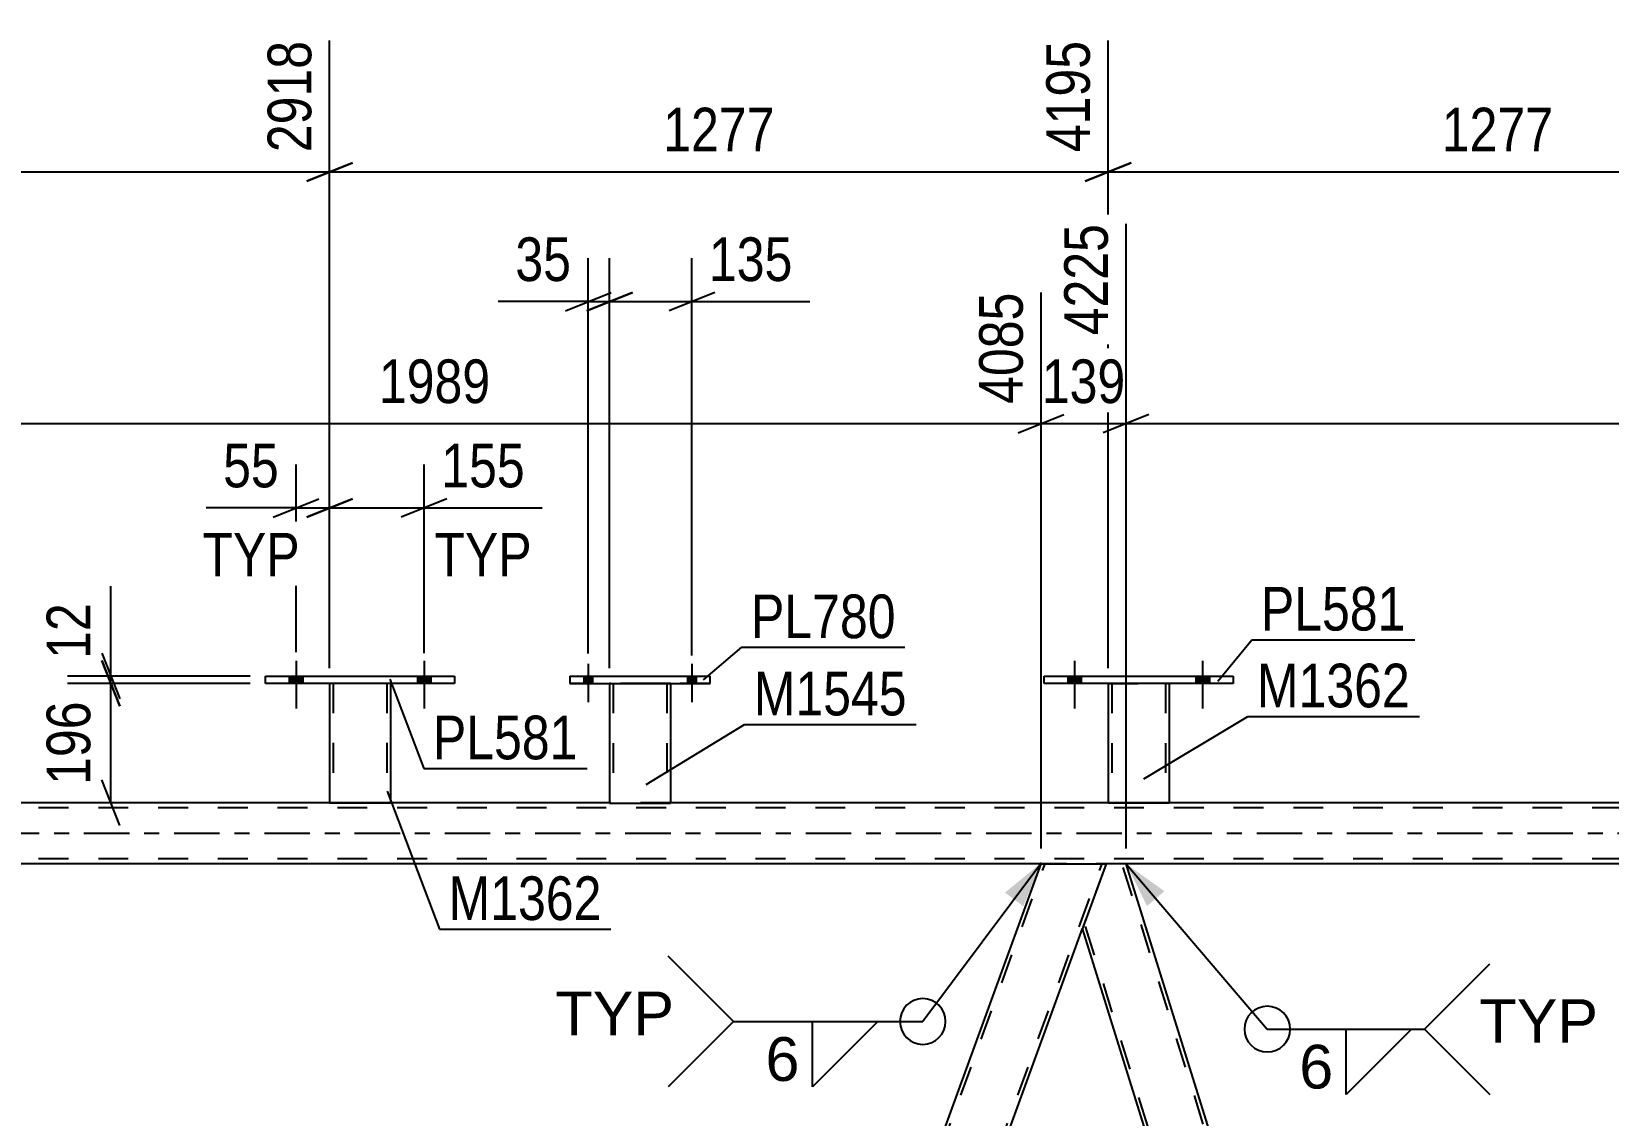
# Model space of a CAD drawing. Header units: millimetres. Extents: x 0 to 841, y 0 to 594.
# Drawn here: x 200.7 to 304.2, y 441.3 to 512.4 of the extents above; entities that cross this region are included whole.
import ezdxf

# ---------------------------------------------------------------- set-up
doc = ezdxf.new("R2010")
doc.units = ezdxf.units.MM
doc.linetypes.add('DXK_LINE_DOT2', pattern=[3.9198, 1.9599, -1.9599])
doc.linetypes.add('DXK_LINE_DOT3', pattern=[5.9187, 2.979, -0.9799, 0.9799, -0.9799])
doc.styles.add('Arial', font='ARIAL.TTF', dxfattribs={"height": 0.2})
doc.styles.add('Arial Narrow', font='ARIALN.TTF', dxfattribs={"height": 0.2})

# ---------------------------------------------------------------- blocks, each defined once
blk = doc.blocks.new('Part-318895283-3595 - 3524')
at = {"color": 7, "linetype": 'DXK_LINE_DOT2'}
for p, q in [((222.82, 335.79), (267.23, 457.79)), ((226.57, 335.79), (270.97, 457.79)), ((271.23, 457.79), (269.68, 453.54)), ((222.57, 335.79), (224.61, 341.4)), ((226.82, 335.79), (228.86, 341.4)), ((226.82, 335.79), (222.57, 335.79))]:
    blk.add_line(p, q, dxfattribs=at)
at = {"color": 2, "linetype": 'Continuous'}
for p, q in [((224.61, 341.4), (266.97, 457.79)), ((266.97, 457.79), (271.23, 457.79)), ((228.86, 341.4), (269.68, 453.54))]:
    blk.add_line(p, q, dxfattribs=at)
blk = doc.blocks.new('Part-318895283-3542 - 3524')
at = {"color": 2, "linetype": 'Continuous'}
for p, q in [((236.06, 470.11), (236.06, 469.63)), ((236.06, 470.11), (245.26, 470.11)), ((245.26, 469.63), (245.26, 470.11)), ((236.06, 469.63), (245.26, 469.63))]:
    blk.add_line(p, q, dxfattribs=at)
at = {"color": 7, "linetype": 'DXK_LINE_DOT2'}
for p, q in [((236.06, 470.11), (245.26, 470.11)), ((245.26, 469.63), (236.06, 469.63))]:
    blk.add_line(p, q, dxfattribs=at)
blk = doc.blocks.new('Bolt-318895283-3527 - 3524')
at = {"linetype": 'Continuous'}
for points in [[(236.98, 469.63), (237.54, 469.63), (237.54, 470.11), (236.98, 470.11)], [(236.98, 469.63), (237.54, 469.63), (237.54, 470.11), (236.98, 470.11)], [(243.78, 469.63), (244.34, 469.63), (244.34, 470.11), (243.78, 470.11)], [(243.78, 469.63), (244.34, 469.63), (244.34, 470.11), (243.78, 470.11)]]:
    blk.add_hatch(color=1, dxfattribs=at).paths.add_polyline_path(points)
at = {"color": 1, "linetype": 'Continuous'}
for p, q in [((237.26, 470.91), (237.26, 468.39)), ((237.26, 470.91), (237.26, 468.39)), ((244.06, 470.91), (244.06, 468.39)), ((244.06, 470.91), (244.06, 468.39)), ((236.98, 470.11), (236.98, 469.63)), ((236.98, 470.11), (236.98, 469.63)), ((237.54, 470.11), (237.54, 469.63)), ((237.54, 470.11), (237.54, 469.63)), ((243.78, 470.11), (243.78, 469.63)), ((243.78, 470.11), (243.78, 469.63)), ((244.34, 470.11), (244.34, 469.63)), ((244.34, 470.11), (244.34, 469.63))]:
    blk.add_line(p, q, dxfattribs=at)
blk = doc.blocks.new('Part-318895283-3537 - 3524')
at = {"color": 2, "linetype": 'Continuous'}
for p, q in [((238.66, 469.63), (238.66, 461.78)), ((242.66, 469.63), (242.66, 461.78)), ((238.66, 461.78), (242.66, 461.78))]:
    blk.add_line(p, q, dxfattribs=at)
at = {"color": 7, "linetype": 'DXK_LINE_DOT2'}
for p, q in [((242.66, 469.63), (238.66, 469.63)), ((238.66, 469.63), (238.66, 469.63)), ((238.66, 469.63), (242.66, 469.63)), ((238.66, 469.63), (238.66, 469.63)), ((238.9, 469.63), (238.9, 469.63)), ((238.9, 469.63), (238.9, 461.78)), ((242.42, 469.63), (242.42, 469.63)), ((242.42, 469.63), (242.42, 461.78)), ((242.66, 469.63), (242.66, 469.63)), ((242.66, 469.63), (242.66, 469.63)), ((242.66, 461.78), (238.66, 461.78)), ((242.4, 461.78), (242.36, 461.78))]:
    blk.add_line(p, q, dxfattribs=at)
blk = doc.blocks.new('Part-318895283-3633 - 3524')
at = {"color": 2, "linetype": 'Continuous'}
for p, q in [((238.66, 461.79), (103.56, 461.79)), ((424.62, 461.79), (242.66, 461.79)), ((266.97, 457.79), (187.41, 457.79)), ((352.1, 457.79), (272.55, 457.79))]:
    blk.add_line(p, q, dxfattribs=at)
at = {"color": 7, "linetype": 'DXK_LINE_DOT2'}
for p, q in [((704.9, 461.47), (103.56, 461.47)), ((242.66, 461.79), (238.66, 461.79)), ((704.9, 458.11), (103.56, 458.11)), ((272.55, 457.79), (266.97, 457.79))]:
    blk.add_line(p, q, dxfattribs=at)
at = {"color": 7, "linetype": 'DXK_LINE_DOT3'}
blk.add_line((103.56, 459.79), (704.9, 459.79), dxfattribs=at)
blk = doc.blocks.new('Bolt-318895283-3860 - 3524')
at = {"linetype": 'Continuous'}
for points in [[(217.65, 469.63), (218.53, 469.63), (218.53, 470.11), (217.65, 470.11)], [(226.05, 469.63), (226.93, 469.63), (226.93, 470.11), (226.05, 470.11)]]:
    blk.add_hatch(color=1, dxfattribs=at).paths.add_polyline_path(points)
at = {"color": 1, "linetype": 'Continuous'}
for p, q in [((218.09, 471.11), (218.09, 467.99)), ((226.49, 471.11), (226.49, 467.99)), ((217.65, 470.11), (217.65, 469.63)), ((218.53, 470.11), (218.53, 469.63)), ((226.05, 470.11), (226.05, 469.63)), ((226.93, 470.11), (226.93, 469.63))]:
    blk.add_line(p, q, dxfattribs=at)
blk = doc.blocks.new('Part-318895283-3752 - 3524')
at = {"color": 2, "linetype": 'Continuous'}
for p, q in [((271.23, 457.79), (269.68, 453.54)), ((272.55, 457.79), (271.23, 457.79)), ((309.25, 340.04), (272.55, 457.79)), ((306.38, 335.79), (269.68, 453.54)), ((307.7, 335.79), (309.25, 340.04)), ((307.7, 335.79), (306.38, 335.79))]:
    blk.add_line(p, q, dxfattribs=at)
at = {"color": 7, "linetype": 'DXK_LINE_DOT2'}
for p, q in [((309.11, 339.67), (272.29, 457.79)), ((306.63, 335.79), (269.82, 453.91))]:
    blk.add_line(p, q, dxfattribs=at)
blk = doc.blocks.new('Part-318895283-3808 - 3524')
at = {"color": 2, "linetype": 'Continuous'}
for p, q in [((267.17, 470.11), (279.57, 470.11)), ((267.17, 469.63), (267.17, 470.11)), ((279.57, 470.11), (279.57, 469.63)), ((279.57, 469.63), (267.17, 469.63))]:
    blk.add_line(p, q, dxfattribs=at)
blk = doc.blocks.new('Bolt-318895283-3861 - 3524')
at = {"linetype": 'Continuous'}
for points in [[(217.65, 469.63), (218.53, 469.63), (218.53, 470.11), (217.65, 470.11)], [(226.05, 469.63), (226.93, 469.63), (226.93, 470.11), (226.05, 470.11)]]:
    blk.add_hatch(color=1, dxfattribs=at).paths.add_polyline_path(points)
at = {"color": 1, "linetype": 'Continuous'}
for p, q in [((218.09, 471.11), (218.09, 467.99)), ((226.49, 471.11), (226.49, 467.99)), ((217.65, 470.11), (217.65, 469.63)), ((218.53, 470.11), (218.53, 469.63)), ((226.05, 470.11), (226.05, 469.63)), ((226.93, 470.11), (226.93, 469.63))]:
    blk.add_line(p, q, dxfattribs=at)
blk = doc.blocks.new('Bolt-318895283-3873 - 3524')
at = {"linetype": 'Continuous'}
for points in [[(268.73, 469.63), (269.61, 469.63), (269.61, 470.11), (268.73, 470.11)], [(277.13, 469.63), (278.01, 469.63), (278.01, 470.11), (277.13, 470.11)]]:
    blk.add_hatch(color=1, dxfattribs=at).paths.add_polyline_path(points)
at = {"color": 1, "linetype": 'Continuous'}
for p, q in [((269.17, 471.11), (269.17, 467.99)), ((277.57, 471.11), (277.57, 467.99)), ((268.73, 470.11), (268.73, 469.63)), ((269.61, 470.11), (269.61, 469.63)), ((277.13, 470.11), (277.13, 469.63)), ((278.01, 470.11), (278.01, 469.63))]:
    blk.add_line(p, q, dxfattribs=at)
blk = doc.blocks.new('Bolt-318895283-3874 - 3524')
at = {"linetype": 'Continuous'}
for points in [[(268.73, 469.63), (269.61, 469.63), (269.61, 470.11), (268.73, 470.11)], [(277.13, 469.63), (278.01, 469.63), (278.01, 470.11), (277.13, 470.11)]]:
    blk.add_hatch(color=1, dxfattribs=at).paths.add_polyline_path(points)
at = {"color": 1, "linetype": 'Continuous'}
for p, q in [((269.17, 471.11), (269.17, 467.99)), ((277.57, 471.11), (277.57, 467.99)), ((268.73, 470.11), (268.73, 469.63)), ((269.61, 470.11), (269.61, 469.63)), ((277.13, 470.11), (277.13, 469.63)), ((278.01, 470.11), (278.01, 469.63))]:
    blk.add_line(p, q, dxfattribs=at)
blk = doc.blocks.new('Part-318895283-3895 - 3524')
at = {"color": 2, "linetype": 'Continuous'}
for p, q in [((271.37, 469.63), (271.37, 461.79)), ((275.37, 469.63), (275.37, 461.79)), ((271.37, 461.79), (275.37, 461.79))]:
    blk.add_line(p, q, dxfattribs=at)
at = {"color": 7, "linetype": 'DXK_LINE_DOT2'}
for p, q in [((271.37, 469.63), (275.37, 469.63)), ((271.37, 469.63), (271.37, 469.63)), ((271.37, 469.63), (271.37, 469.63)), ((271.61, 469.63), (271.61, 461.79)), ((275.13, 469.63), (275.13, 461.79)), ((275.37, 469.63), (275.37, 469.63)), ((275.37, 469.63), (275.37, 469.63)), ((275.12, 461.79), (275.08, 461.79)), ((275.08, 461.79), (275.12, 461.79)), ((275.13, 461.79), (275.12, 461.79)), ((275.12, 461.79), (275.13, 461.79))]:
    blk.add_line(p, q, dxfattribs=at)
blk = doc.blocks.new('Part-318895283-3933 - 3524')
at = {"color": 2, "linetype": 'Continuous'}
for p, q in [((186.09, 457.79), (184.55, 453.54)), ((187.41, 457.79), (186.09, 457.79)), ((223.69, 341.4), (187.41, 457.79)), ((219.5, 341.4), (184.55, 453.54))]:
    blk.add_line(p, q, dxfattribs=at)
at = {"color": 7, "linetype": 'DXK_LINE_DOT2'}
for p, q in [((223.98, 339.67), (187.16, 457.79)), ((221.5, 335.79), (184.68, 453.91)), ((221.25, 335.79), (219.5, 341.4)), ((224.11, 340.04), (223.69, 341.4)), ((222.57, 335.79), (224.11, 340.04)), ((221.25, 335.79), (222.57, 335.79))]:
    blk.add_line(p, q, dxfattribs=at)
blk = doc.blocks.new('Part-318895283-3938 - 3524')
at = {"color": 2, "linetype": 'Continuous'}
for p, q in [((216.09, 470.11), (228.49, 470.11)), ((216.09, 469.63), (216.09, 470.11)), ((228.49, 470.11), (228.49, 469.63)), ((228.49, 469.63), (216.09, 469.63))]:
    blk.add_line(p, q, dxfattribs=at)
blk = doc.blocks.new('Part-318895283-3985 - 3524')
at = {"color": 7, "linetype": 'DXK_LINE_DOT2'}
for p, q in [((220.29, 469.64), (224.29, 469.64)), ((220.29, 469.63), (220.29, 469.64)), ((220.29, 469.64), (220.29, 469.63)), ((220.53, 469.64), (220.53, 461.8)), ((224.05, 469.64), (224.05, 461.8)), ((224.29, 469.64), (224.29, 469.63)), ((224.29, 469.63), (224.29, 469.64)), ((224.04, 461.8), (224, 461.8)), ((224, 461.8), (224.04, 461.8)), ((224.05, 461.8), (224.04, 461.8)), ((224.04, 461.8), (224.05, 461.8))]:
    blk.add_line(p, q, dxfattribs=at)
at = {"color": 2, "linetype": 'Continuous'}
for p, q in [((220.29, 469.63), (220.29, 461.8)), ((224.29, 469.63), (224.29, 461.8)), ((220.29, 461.8), (224.29, 461.8))]:
    blk.add_line(p, q, dxfattribs=at)
blk = doc.blocks.new('StraightDimension-318895283-4877 - 3524')
at = {"color": 7, "linetype": 'Continuous'}
for p, q in [((271.37, 470.63), (271.37, 511.82)), ((322.46, 470.63), (322.46, 511.82)), ((272.87, 503.8), (269.87, 502.6)), ((271.37, 503.2), (322.46, 503.2)), ((320.96, 502.6), (323.96, 503.8))]:
    blk.add_line(p, q, dxfattribs=at)
at = {"color": 0}
blk.add_wipeout([(301.17, 503.95), (301.17, 508.15), (292.66, 508.15), (292.66, 503.95)], dxfattribs=at)
at = {"color": 3, "style": 'Arial Narrow'}
blk.add_text('1277', height=2.863, dxfattribs=at).set_placement((293.26, 504.55))
at = {"color": 0, "linetype": 'Continuous'}
blk.add_wipeout([(321.86, 512.42), (317.66, 512.42), (317.66, 503.9), (321.86, 503.9)], dxfattribs=at)
at = {"color": 3, "linetype": 'Continuous', "style": 'Arial Narrow'}
blk.add_text('5472', height=2.863, rotation=90.0002, dxfattribs=at).set_placement((321.26, 504.5))
blk = doc.blocks.new('StraightDimension-318895283-4867 - 3524')
at = {"color": 7, "linetype": 'Continuous'}
for p, q in [((220.29, 470.64), (220.29, 511.82)), ((271.37, 470.63), (271.37, 511.82)), ((221.79, 503.8), (218.79, 502.6)), ((220.29, 503.2), (271.37, 503.2)), ((269.87, 502.6), (272.87, 503.8))]:
    blk.add_line(p, q, dxfattribs=at)
at = {"color": 0}
blk.add_wipeout([(250.09, 503.95), (250.09, 508.15), (241.58, 508.15), (241.58, 503.95)], dxfattribs=at)
at = {"color": 3, "style": 'Arial Narrow'}
blk.add_text('1277', height=2.863, dxfattribs=at).set_placement((242.18, 504.55))
at = {"color": 0, "linetype": 'Continuous'}
blk.add_wipeout([(270.77, 512.42), (266.57, 512.42), (266.57, 503.9), (270.77, 503.9)], dxfattribs=at)
at = {"color": 3, "linetype": 'Continuous', "style": 'Arial Narrow'}
blk.add_text('4195', height=2.863, rotation=90.0002, dxfattribs=at).set_placement((270.17, 504.5))
blk = doc.blocks.new('StraightDimension-318895283-4016 - 3524')
at = {"color": 7, "linetype": 'Continuous'}
for p, q in [((205.94, 470.11), (205.94, 476.02)), ((205.94, 470.11), (205.94, 476.02)), ((205.34, 471.61), (206.54, 468.61)), ((206.54, 468.13), (205.34, 471.13)), ((215.09, 470.11), (203.09, 470.11)), ((205.94, 469.63), (205.94, 470.11)), ((215.09, 469.63), (203.09, 469.63))]:
    blk.add_line(p, q, dxfattribs=at)
at = {"color": 0}
blk.add_wipeout([(205.19, 475.49), (200.99, 475.49), (200.99, 470.64), (205.19, 470.64)], dxfattribs=at)
at = {"color": 3, "style": 'Arial Narrow'}
blk.add_text('12', height=2.863, rotation=90.0002, dxfattribs=at).set_placement((204.59, 471.24))
blk = doc.blocks.new('StraightDimension-318895283-4024 - 3524')
at = {"color": 7, "linetype": 'Continuous'}
for p, q in [((205.34, 471.13), (206.54, 468.13)), ((215.09, 469.63), (203.09, 469.63)), ((205.94, 461.8), (205.94, 469.63)), ((206.54, 460.3), (205.34, 463.3)), ((219.29, 461.8), (203.09, 461.8))]:
    blk.add_line(p, q, dxfattribs=at)
at = {"color": 0}
blk.add_wipeout([(205.19, 469.06), (200.99, 469.06), (200.99, 462.37), (205.19, 462.37)], dxfattribs=at)
at = {"color": 3, "style": 'Arial Narrow'}
blk.add_text('196', height=2.863, rotation=90.0002, dxfattribs=at).set_placement((204.59, 462.97))
blk = doc.blocks.new('StraightDimension-318895283-4857 - 3524')
at = {"color": 7, "linetype": 'Continuous'}
for p, q in [((169.21, 470.64), (169.21, 511.82)), ((220.29, 470.64), (220.29, 511.82)), ((170.71, 503.8), (167.71, 502.6)), ((169.21, 503.2), (220.29, 503.2)), ((218.79, 502.6), (221.79, 503.8))]:
    blk.add_line(p, q, dxfattribs=at)
at = {"color": 0}
blk.add_wipeout([(199.01, 503.95), (199.01, 508.15), (190.5, 508.15), (190.5, 503.95)], dxfattribs=at)
at = {"color": 3, "style": 'Arial Narrow'}
blk.add_text('1277', height=2.863, dxfattribs=at).set_placement((191.1, 504.55))
at = {"color": 0, "linetype": 'Continuous'}
blk.add_wipeout([(219.69, 512.42), (215.49, 512.42), (215.49, 503.9), (219.69, 503.9)], dxfattribs=at)
at = {"color": 3, "linetype": 'Continuous', "style": 'Arial Narrow'}
blk.add_text('2918', height=2.863, rotation=90.0002, dxfattribs=at).set_placement((219.09, 504.5))
blk = doc.blocks.new('StraightDimension-318895283-5147 - 3524')
at = {"color": 7, "linetype": 'Continuous'}
for p, q in [((238.66, 470.63), (238.66, 497.54)), ((244.06, 471.46), (244.06, 497.54)), ((237.16, 494.09), (240.16, 495.29)), ((238.66, 494.69), (244.06, 494.69)), ((245.56, 495.29), (242.56, 494.09)), ((244.06, 494.69), (251.79, 494.69)), ((244.06, 494.69), (251.79, 494.69))]:
    blk.add_line(p, q, dxfattribs=at)
at = {"color": 0}
blk.add_wipeout([(251.27, 495.44), (251.27, 499.64), (244.58, 499.64), (244.58, 495.44)], dxfattribs=at)
at = {"color": 3, "style": 'Arial Narrow'}
blk.add_text('135', height=2.863, dxfattribs=at).set_placement((245.18, 496.04))
blk = doc.blocks.new('StraightDimension-318895283-5157 - 3524')
at = {"color": 7, "linetype": 'Continuous'}
for p, q in [((237.26, 471.6), (237.26, 497.54)), ((238.66, 470.63), (238.66, 497.54)), ((237.26, 494.69), (231.35, 494.69)), ((237.26, 494.69), (231.35, 494.69)), ((235.76, 494.09), (238.76, 495.29)), ((240.16, 495.29), (237.16, 494.09)), ((237.26, 494.69), (238.66, 494.69))]:
    blk.add_line(p, q, dxfattribs=at)
at = {"color": 0}
blk.add_wipeout([(236.73, 495.44), (236.73, 499.64), (231.88, 499.64), (231.88, 495.44)], dxfattribs=at)
at = {"color": 3, "style": 'Arial Narrow'}
blk.add_text('35', height=2.863, dxfattribs=at).set_placement((232.48, 496.04))
blk = doc.blocks.new('StraightDimension-318895283-11029 - 3524')
at = {"color": 7, "linetype": 'Continuous'}
for p, q in [((272.55, 458.79), (272.55, 499.79)), ((266.97, 458.79), (266.97, 495.29)), ((265.47, 486.08), (268.47, 487.28)), ((274.05, 487.28), (271.05, 486.08)), ((266.97, 486.68), (272.55, 486.68))]:
    blk.add_line(p, q, dxfattribs=at)
at = {"color": 0}
blk.add_wipeout([(273.1, 487.43), (273.1, 491.63), (266.42, 491.63), (266.42, 487.43)], dxfattribs=at)
at = {"color": 3, "style": 'Arial Narrow'}
blk.add_text('139', height=2.863, dxfattribs=at).set_placement((267.02, 488.03))
at = {"color": 0, "linetype": 'Continuous'}
blk.add_wipeout([(271.95, 500.39), (267.75, 500.39), (267.75, 491.88), (271.95, 491.88)], dxfattribs=at)
at = {"color": 3, "linetype": 'Continuous', "style": 'Arial Narrow'}
blk.add_text('4225', height=2.863, rotation=90.0002, dxfattribs=at).set_placement((271.35, 492.48))
blk = doc.blocks.new('StraightDimension-318895283-5168 - 3524')
at = {"color": 7, "linetype": 'Continuous'}
for p, q in [((218.09, 471.68), (218.09, 484)), ((220.29, 470.64), (220.29, 484)), ((218.09, 481.15), (212.19, 481.15)), ((218.09, 481.15), (212.19, 481.15)), ((216.59, 480.55), (219.59, 481.75)), ((218.09, 481.15), (220.29, 481.15)), ((221.79, 481.75), (218.79, 480.55))]:
    blk.add_line(p, q, dxfattribs=at)
at = {"color": 0}
blk.add_wipeout([(217.57, 481.9), (217.57, 486.1), (212.71, 486.1), (212.71, 481.9)], dxfattribs=at)
at = {"color": 0, "linetype": 'Continuous'}
blk.add_wipeout([(218.94, 476.05), (218.94, 480.25), (211.35, 480.25), (211.35, 476.05)], dxfattribs=at)
at = {"color": 3, "style": 'Arial Narrow'}
blk.add_text('55', height=2.863, dxfattribs=at).set_placement((213.31, 482.5))
at = {"color": 3, "linetype": 'Continuous', "style": 'Arial Narrow'}
blk.add_text('TYP', height=2.863, dxfattribs=at).set_placement((211.95, 476.65))
blk = doc.blocks.new('StraightDimension-318895283-11030 - 3524')
at = {"color": 7, "linetype": 'Continuous'}
for p, q in [((187.41, 458.79), (187.41, 499.79)), ((266.97, 458.79), (266.97, 495.29)), ((188.91, 487.28), (185.91, 486.08)), ((265.47, 486.08), (268.47, 487.28)), ((187.41, 486.68), (266.97, 486.68))]:
    blk.add_line(p, q, dxfattribs=at)
at = {"color": 0}
blk.add_wipeout([(231.45, 487.43), (231.45, 491.63), (222.93, 491.63), (222.93, 487.43)], dxfattribs=at)
at = {"color": 3, "style": 'Arial Narrow'}
blk.add_text('1989', height=2.863, dxfattribs=at).set_placement((223.53, 488.03))
at = {"color": 0, "linetype": 'Continuous'}
blk.add_wipeout([(266.37, 495.89), (262.17, 495.89), (262.17, 487.38), (266.37, 487.38)], dxfattribs=at)
at = {"color": 3, "linetype": 'Continuous', "style": 'Arial Narrow'}
blk.add_text('4085', height=2.863, rotation=90.0002, dxfattribs=at).set_placement((265.77, 487.98))
blk = doc.blocks.new('StraightDimension-318895283-5175 - 3524')
at = {"color": 7, "linetype": 'Continuous'}
for p, q in [((220.29, 470.64), (220.29, 484)), ((226.49, 471.61), (226.49, 484)), ((218.79, 480.55), (221.79, 481.75)), ((220.29, 481.15), (226.49, 481.15)), ((227.99, 481.75), (224.99, 480.55)), ((226.49, 481.15), (234.23, 481.15)), ((226.49, 481.15), (234.23, 481.15))]:
    blk.add_line(p, q, dxfattribs=at)
at = {"color": 0}
blk.add_wipeout([(233.7, 481.9), (233.7, 486.1), (227.02, 486.1), (227.02, 481.9)], dxfattribs=at)
at = {"color": 0, "linetype": 'Continuous'}
blk.add_wipeout([(234.16, 476.05), (234.16, 480.25), (226.57, 480.25), (226.57, 476.05)], dxfattribs=at)
at = {"color": 3, "style": 'Arial Narrow'}
blk.add_text('155', height=2.863, dxfattribs=at).set_placement((227.62, 482.5))
at = {"color": 3, "linetype": 'Continuous', "style": 'Arial Narrow'}
blk.add_text('TYP', height=2.863, dxfattribs=at).set_placement((227.17, 476.65))
blk = doc.blocks.new('StraightDimension-318895283-11028 - 3524')
at = {"color": 7, "linetype": 'Continuous'}
for p, q in [((272.55, 458.79), (272.55, 499.79)), ((352.1, 458.79), (352.1, 495.29)), ((274.05, 487.28), (271.05, 486.08)), ((350.6, 486.08), (353.6, 487.28)), ((272.55, 486.68), (352.1, 486.68))]:
    blk.add_line(p, q, dxfattribs=at)
at = {"color": 0}
blk.add_wipeout([(316.58, 487.43), (316.58, 491.63), (308.07, 491.63), (308.07, 487.43)], dxfattribs=at)
at = {"color": 3, "style": 'Arial Narrow'}
blk.add_text('1989', height=2.863, dxfattribs=at).set_placement((308.67, 488.03))
at = {"color": 0, "linetype": 'Continuous'}
blk.add_wipeout([(351.5, 495.89), (347.3, 495.89), (347.3, 487.38), (351.5, 487.38)], dxfattribs=at)
at = {"color": 3, "linetype": 'Continuous', "style": 'Arial Narrow'}
blk.add_text('6214', height=2.863, rotation=90.0002, dxfattribs=at).set_placement((350.9, 487.98))
blk = doc.blocks.new('Mark-318895283-3533 - 3524')
at = {"color": 30, "linetype": 'Continuous'}
for p, q in [((241.07, 463), (247.52, 466.93)), ((247.52, 466.93), (258.77, 466.93))]:
    blk.add_line(p, q, dxfattribs=at)
at = {"color": 0}
blk.add_wipeout([(258.17, 467.53), (258.17, 470.53), (248.12, 470.53), (248.12, 467.53)], dxfattribs=at)
blk.add_wipeout([(258.17, 467.53), (258.17, 470.53), (248.12, 470.53), (248.12, 467.53)], dxfattribs=at)
at = {"color": 3, "style": 'Arial Narrow'}
blk.add_text('M1545', height=2.863, dxfattribs=at).set_placement((248.12, 467.53))
blk = doc.blocks.new('Mark-318895283-3538 - 3524')
at = {"color": 30, "linetype": 'Continuous'}
for p, q in [((244.82, 469.87), (247.34, 472)), ((247.34, 472), (258.04, 472))]:
    blk.add_line(p, q, dxfattribs=at)
at = {"color": 0}
blk.add_wipeout([(257.44, 472.6), (257.44, 475.6), (247.94, 475.6), (247.94, 472.6)], dxfattribs=at)
blk.add_wipeout([(257.44, 472.6), (257.44, 475.6), (247.94, 475.6), (247.94, 472.6)], dxfattribs=at)
at = {"color": 3, "style": 'Arial Narrow'}
blk.add_text('PL780', height=2.863, dxfattribs=at).set_placement((247.94, 472.6))
blk = doc.blocks.new('Mark-318895283-3804 - 3524')
at = {"color": 30, "linetype": 'Continuous'}
for p, q in [((278.56, 469.78), (280.79, 472.5)), ((280.79, 472.5), (291.5, 472.5))]:
    blk.add_line(p, q, dxfattribs=at)
at = {"color": 0}
blk.add_wipeout([(290.9, 473.1), (290.9, 476.1), (281.39, 476.1), (281.39, 473.1)], dxfattribs=at)
blk.add_wipeout([(290.9, 473.1), (290.9, 476.1), (281.39, 476.1), (281.39, 473.1)], dxfattribs=at)
at = {"color": 3, "style": 'Arial Narrow'}
blk.add_text('PL581', height=2.863, dxfattribs=at).set_placement((281.39, 473.1))
blk = doc.blocks.new('Mark-318895283-3891 - 3524')
at = {"color": 30, "linetype": 'Continuous'}
for p, q in [((273.72, 463.36), (280.53, 467.46)), ((280.53, 467.46), (291.79, 467.46))]:
    blk.add_line(p, q, dxfattribs=at)
at = {"color": 0}
blk.add_wipeout([(291.19, 468.06), (291.19, 471.06), (281.13, 471.06), (281.13, 468.06)], dxfattribs=at)
blk.add_wipeout([(291.19, 468.06), (291.19, 471.06), (281.13, 471.06), (281.13, 468.06)], dxfattribs=at)
at = {"color": 3, "style": 'Arial Narrow'}
blk.add_text('M1362', height=2.863, dxfattribs=at).set_placement((281.13, 468.06))
blk = doc.blocks.new('WeldMark-318895283-5244 - 3524')
at = {"linetype": 'Continuous'}
blk.add_hatch(color=30, dxfattribs=at).paths.add_polyline_path([(264.6, 455.9), (267, 457.86), (265.8, 455.01)])
at = {"color": 30, "linetype": 'Continuous'}
for p in [(267, 457.86), (246.79, 447.44)]:
    blk.add_line(p, (259.21, 447.44), dxfattribs=at)
at = {"color": 3, "linetype": 'Continuous'}
for p, q in [((246.79, 447.44), (242.5, 451.73)), ((246.79, 447.44), (242.5, 443.16)), ((251.97, 447.44), (256.25, 447.44)), ((256.25, 447.44), (251.97, 443.16)), ((251.97, 443.16), (251.97, 447.44))]:
    blk.add_line(p, q, dxfattribs=at)
for start, end in [(90, 270), (270, 90)]:
    blk.add_arc((259.21, 447.44), 1.5, start, end, dxfattribs=at)
at = {"color": 0}
blk.add_wipeout([(251.31, 443.34), (251.31, 446.74), (248.69, 446.74), (248.69, 443.34)], dxfattribs=at)
at = {"color": 3, "style": 'Arial'}
blk.add_text('6', height=2.87, dxfattribs=at).set_placement((248.89, 443.54))
at = {"color": 0, "linetype": 'Continuous'}
blk.add_wipeout([(242.89, 446.54), (242.89, 449.54), (235.11, 449.54), (235.11, 446.54)], dxfattribs=at)
blk.add_wipeout([(242.89, 446.54), (242.89, 449.54), (235.11, 449.54), (235.11, 446.54)], dxfattribs=at)
at = {"color": 3, "linetype": 'Continuous', "style": 'Arial'}
blk.add_text('TYP', height=2.865, dxfattribs=at).set_placement((235.11, 446.54))
blk = doc.blocks.new('Mark-318895283-3934 - 3524')
at = {"color": 30, "linetype": 'Continuous'}
for p, q in [((224.25, 469.9), (226.47, 464.05)), ((226.47, 464.05), (237.18, 464.05))]:
    blk.add_line(p, q, dxfattribs=at)
at = {"color": 0}
blk.add_wipeout([(236.58, 464.65), (236.58, 467.65), (227.07, 467.65), (227.07, 464.65)], dxfattribs=at)
blk.add_wipeout([(236.58, 464.65), (236.58, 467.65), (227.07, 467.65), (227.07, 464.65)], dxfattribs=at)
at = {"color": 3, "style": 'Arial Narrow'}
blk.add_text('PL581', height=2.863, dxfattribs=at).set_placement((227.07, 464.65))
blk = doc.blocks.new('Mark-318895283-3981 - 3524')
at = {"color": 30, "linetype": 'Continuous'}
for p, q in [((224.08, 462.55), (227.5, 453.5)), ((227.5, 453.5), (238.75, 453.5))]:
    blk.add_line(p, q, dxfattribs=at)
at = {"color": 0}
blk.add_wipeout([(238.15, 454.1), (238.15, 457.1), (228.1, 457.1), (228.1, 454.1)], dxfattribs=at)
blk.add_wipeout([(238.15, 454.1), (238.15, 457.1), (228.1, 457.1), (228.1, 454.1)], dxfattribs=at)
at = {"color": 3, "style": 'Arial Narrow'}
blk.add_text('M1362', height=2.863, dxfattribs=at).set_placement((228.1, 454.1))
blk = doc.blocks.new('WeldMark-318895283-5229 - 3524')
at = {"linetype": 'Continuous'}
blk.add_hatch(color=30, dxfattribs=at).paths.add_polyline_path([(273.92, 455.02), (272.55, 457.79), (275.06, 455.99)])
at = {"color": 30, "linetype": 'Continuous'}
for p, q in [((272.55, 457.79), (281.81, 446.94)), ((281.81, 446.94), (292.13, 446.94))]:
    blk.add_line(p, q, dxfattribs=at)
at = {"color": 3, "linetype": 'Continuous'}
for p, q in [((292.13, 446.94), (296.41, 451.22)), ((286.99, 446.94), (291.27, 446.94)), ((291.27, 446.94), (286.99, 442.65)), ((286.99, 442.65), (286.99, 446.94)), ((292.13, 446.94), (296.41, 442.65))]:
    blk.add_line(p, q, dxfattribs=at)
blk.add_arc((281.81, 446.94), 1.5, 90, 270, dxfattribs=at)
at = {"color": 0}
blk.add_wipeout([(286.33, 442.84), (286.33, 446.24), (283.71, 446.24), (283.71, 442.84)], dxfattribs=at)
at = {"color": 3, "linetype": 'Continuous'}
blk.add_arc((281.81, 446.94), 1.5, 270, 90, dxfattribs=at)
at = {"color": 3, "style": 'Arial'}
blk.add_text('6', height=2.87, dxfattribs=at).set_placement((283.91, 443.04))
at = {"color": 0, "linetype": 'Continuous'}
blk.add_wipeout([(303.5, 446.04), (303.5, 449.04), (295.73, 449.04), (295.73, 446.04)], dxfattribs=at)
blk.add_wipeout([(303.5, 446.04), (303.5, 449.04), (295.73, 449.04), (295.73, 446.04)], dxfattribs=at)
at = {"color": 3, "linetype": 'Continuous', "style": 'Arial'}
blk.add_text('TYP', height=2.865, dxfattribs=at).set_placement((295.73, 446.04))

msp = doc.modelspace()

# ---------------------------------------------------------------- block references
for name in ['StraightDimension-318895283-4016 - 3524', 'Bolt-318895283-3860 - 3524', 'Bolt-318895283-3861 - 3524', 'Bolt-318895283-3527 - 3524', 'Bolt-318895283-3873 - 3524', 'Bolt-318895283-3874 - 3524', 'Part-318895283-3938 - 3524', 'Part-318895283-3542 - 3524', 'Part-318895283-3808 - 3524', 'Part-318895283-3985 - 3524', 'Part-318895283-3537 - 3524', 'Part-318895283-3895 - 3524', 'Part-318895283-3633 - 3524', 'Part-318895283-3933 - 3524', 'Part-318895283-3595 - 3524', 'Part-318895283-3752 - 3524']:
    msp.add_blockref(name, (0, 0))

# ---------------------------------------------------------------- next in the draw order: block references
for name in ['StraightDimension-318895283-4877 - 3524', 'WeldMark-318895283-5244 - 3524', 'WeldMark-318895283-5229 - 3524']:
    msp.add_blockref(name, (0, 0))

# ---------------------------------------------------------------- next in the draw order: block references
msp.add_blockref('StraightDimension-318895283-4867 - 3524', (0, 0))

# ---------------------------------------------------------------- next in the draw order: block references
for name in ['StraightDimension-318895283-11029 - 3524', 'StraightDimension-318895283-5147 - 3524', 'StraightDimension-318895283-4024 - 3524']:
    msp.add_blockref(name, (0, 0))

# ---------------------------------------------------------------- next in the draw order: block references
for name in ['StraightDimension-318895283-4857 - 3524', 'StraightDimension-318895283-11028 - 3524', 'StraightDimension-318895283-5157 - 3524']:
    msp.add_blockref(name, (0, 0))

# ---------------------------------------------------------------- next in the draw order: block references
for name in ['StraightDimension-318895283-5168 - 3524', 'Mark-318895283-3804 - 3524']:
    msp.add_blockref(name, (0, 0))

# ---------------------------------------------------------------- next in the draw order: block references
for name in ['StraightDimension-318895283-11030 - 3524', 'Mark-318895283-3891 - 3524']:
    msp.add_blockref(name, (0, 0))

# ---------------------------------------------------------------- next in the draw order: block references
for name in ['StraightDimension-318895283-5175 - 3524', 'Mark-318895283-3934 - 3524', 'Mark-318895283-3533 - 3524', 'Mark-318895283-3981 - 3524']:
    msp.add_blockref(name, (0, 0))

# ---------------------------------------------------------------- next in the draw order: block references
msp.add_blockref('Mark-318895283-3538 - 3524', (0, 0))

doc.saveas('drawing.dxf')
